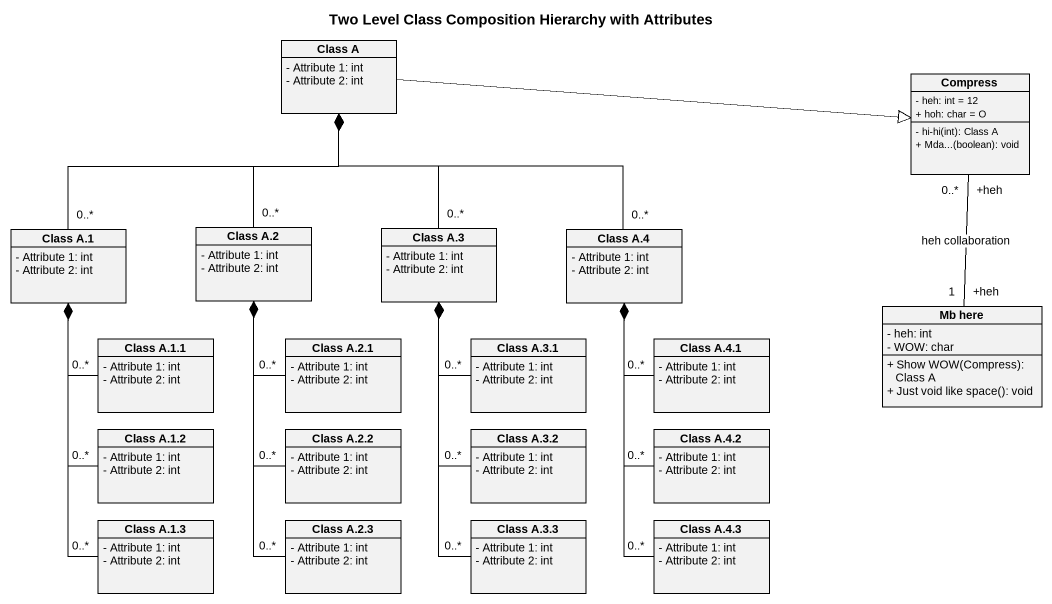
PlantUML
@startuml
title Two Level Class Composition Hierarchy with Attributes
hide circle
hide empty members
skinparam classAttributeIconSize 0
class "Class A" as Class_A {
  - Attribute 1: int
  - Attribute 2: int
}
class Compress {
  - heh: int = 12
  + hoh: char = O
  - hi-hi(int): Class A
  + Mda...(boolean): void
}
class "Class A.1" as Class_A_1 {
  - Attribute 1: int
  - Attribute 2: int
}
class "Class A.2" as Class_A_2 {
  - Attribute 1: int
  - Attribute 2: int
}
class "Class A.3" as Class_A_3 {
  - Attribute 1: int
  - Attribute 2: int
}
class "Class A.4" as Class_A_4 {
  - Attribute 1: int
  - Attribute 2: int
}
class "Mb here" as Mb_here {
  - heh: int
  - WOW: char
  + Show WOW(Compress): Class A
  + Just void like space(): void
}
class "Class A.1.1" as Class_A_1_1 {
  - Attribute 1: int
  - Attribute 2: int
}
class "Class A.2.1" as Class_A_2_1 {
  - Attribute 1: int
  - Attribute 2: int
}
class "Class A.3.1" as Class_A_3_1 {
  - Attribute 1: int
  - Attribute 2: int
}
class "Class A.4.1" as Class_A_4_1 {
  - Attribute 1: int
  - Attribute 2: int
}
class "Class A.1.2" as Class_A_1_2 {
  - Attribute 1: int
  - Attribute 2: int
}
class "Class A.2.2" as Class_A_2_2 {
  - Attribute 1: int
  - Attribute 2: int
}
class "Class A.3.2" as Class_A_3_2 {
  - Attribute 1: int
  - Attribute 2: int
}
class "Class A.4.2" as Class_A_4_2 {
  - Attribute 1: int
  - Attribute 2: int
}
class "Class A.1.3" as Class_A_1_3 {
  - Attribute 1: int
  - Attribute 2: int
}
class "Class A.2.3" as Class_A_2_3 {
  - Attribute 1: int
  - Attribute 2: int
}
class "Class A.3.3" as Class_A_3_3 {
  - Attribute 1: int
  - Attribute 2: int
}
class "Class A.4.3" as Class_A_4_3 {
  - Attribute 1: int
  - Attribute 2: int
}
Class_A -right-|> Compress
Compress "+heh\n0..*" -- "+heh\n1" Mb_here : heh collaboration
Class_A_1 "0..*" -up-* Class_A
Class_A_2 "0..*" -up-* Class_A
Class_A_3 "0..*" -up-* Class_A
Class_A_4 "0..*" -up-* Class_A
Class_A_1_1 "0..*" -up-* Class_A_1
Class_A_2_1 "0..*" -up-* Class_A_2
Class_A_3_1 "0..*" -up-* Class_A_3
Class_A_4_1 "0..*" -up-* Class_A_4
Class_A_1_2 "0..*" -up-* Class_A_1
Class_A_2_2 "0..*" -up-* Class_A_2
Class_A_3_2 "0..*" -up-* Class_A_3
Class_A_4_2 "0..*" -up-* Class_A_4
Class_A_1_3 "0..*" -up-* Class_A_1
Class_A_2_3 "0..*" -up-* Class_A_2
Class_A_3_3 "0..*" -up-* Class_A_3
Class_A_4_3 "0..*" -up-* Class_A_4
@enduml
